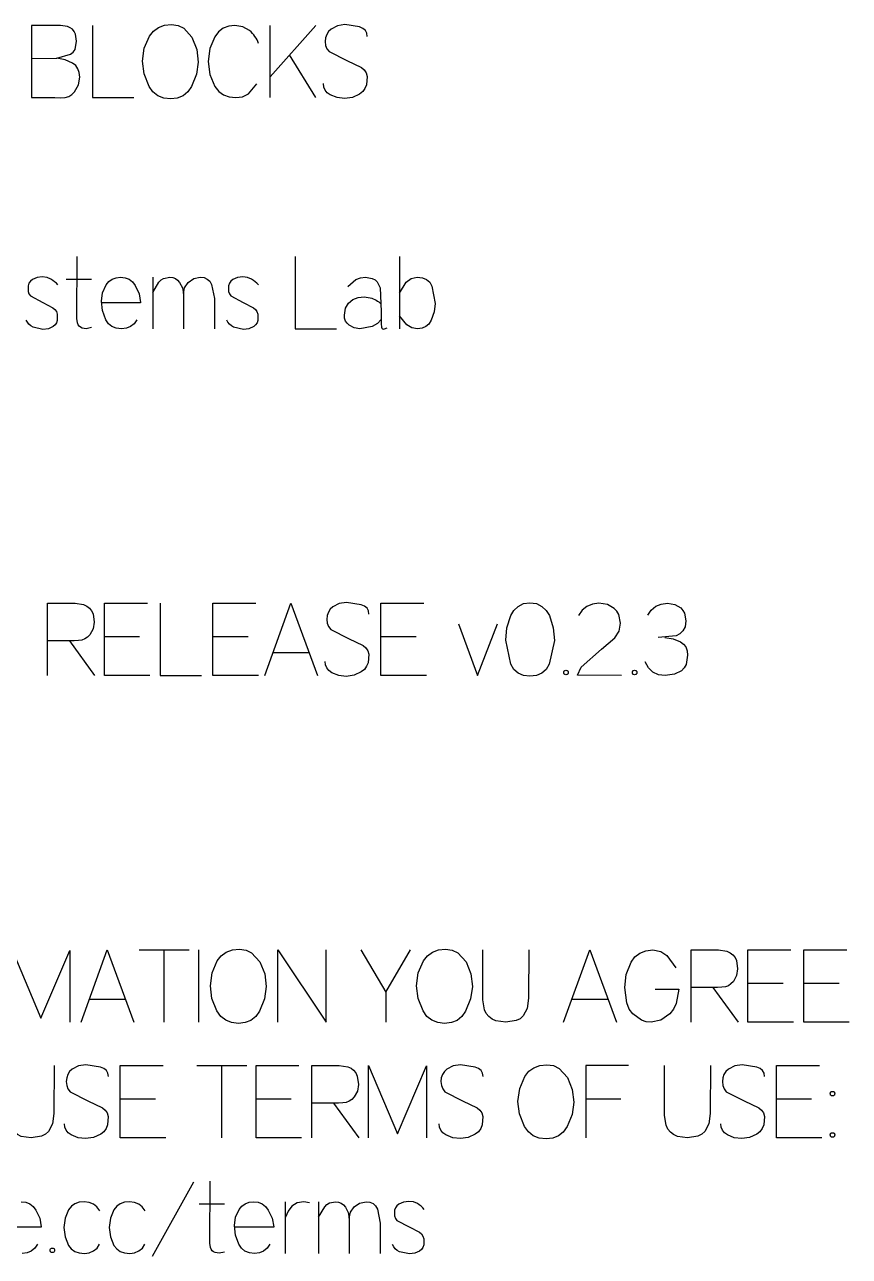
# Model space of a CAD drawing. Header units: millimetres. Extents: x -1220 to 1220, y -1270 to 3467.
# Drawn here: x 51 to 896, y 2205 to 3467 of the extents above; entities that cross this region are included whole.
import ezdxf

# ---------------------------------------------------------------- set-up
doc = ezdxf.new("R2010")
doc.units = ezdxf.units.MM
doc.layers.add('TC', color=220, linetype='Continuous', true_color=0xff00bb)

msp = doc.modelspace()

# ---------------------------------------------------------------- linework, layer by layer
at = {"layer": 'TC'}
for p, q in [((302.6, 3391.9, 0), (302.6, 3465.9, 0)), ((302.6, 3413.1, 0), (349.3, 3465.9, 0)), ((349.3, 3391.9, 0), (322.6, 3435.8, 0)), ((435.2, 3229.1, 0), (435.2, 3155.1, 0)), ((119.6, 3205.6, 0), (93.9, 3205.6, 0)), ((182.5, 3207.9, 0), (182.5, 3155.1, 0)), ((169, 2839.5, 0), (132.9, 2839.5, 0)), ((280.1, 2839.5, 0), (244, 2839.5, 0)), ((452.1, 2839.5, 0), (416, 2839.5, 0)), ((97, 2835.5, 0), (122.8, 2799.8, 0)), ((305.6, 2823.4, 0), (342.4, 2823.4, 0)), ((168.5, 2518.7, 0), (219.7, 2518.7, 0)), ((193.8, 2518.7, 0), (193.8, 2444.7, 0)), ((229.4, 2518.7, 0), (229.4, 2444.7, 0)), ((421.1, 2475.4, 0), (421.1, 2444.7, 0)), ((756.1, 2480.3, 0), (781.9, 2444.6, 0)), ((828.1, 2484.3, 0), (791.9, 2484.3, 0)), ((885.4, 2484.3, 0), (849.2, 2484.3, 0)), ((117.7, 2468.2, 0), (154.4, 2468.2, 0)), ((611.8, 2468.2, 0), (648.6, 2468.2, 0)), ((227.5, 2400.3, 0), (278.7, 2400.3, 0)), ((252.8, 2400.3, 0), (252.8, 2326.3, 0)), ((185.2, 2365.9, 0), (149.1, 2365.9, 0)), ((324.3, 2365.9, 0), (288.2, 2365.9, 0)), ((367.7, 2361.9, 0), (393.5, 2326.2, 0)), ((661.9, 2365.8, 0), (626.1, 2365.8, 0)), ((857.3, 2365.9, 0), (821.2, 2365.9, 0)), ((224.3, 2280.7, 0), (181.9, 2204.8, 0)), ((318.4, 2207.9, 0), (318.4, 2260.7, 0)), ((352.3, 2260.7, 0), (352.3, 2207.9, 0)), ((255.8, 2258.4, 0), (230.1, 2258.4, 0))]:
    msp.add_line(p, q, dxfattribs=at)
for points in [[(58.1, 3432.1), (84.1, 3432.5), (98.2, 3436.3), (100.9, 3438.4), (102.9, 3441.4), (104.4, 3449.9), (103.4, 3456.9), (102.1, 3459.6), (100.3, 3461.9), (98, 3463.6), (95.2, 3464.9), (88, 3465.9), (58.1, 3465.9)], [(58.1, 3465.9), (58.1, 3391.9), (82, 3391.9), (88.3, 3391.7), (92.6, 3391.9), (96.4, 3393.1), (99.6, 3395.1), (102.4, 3398), (106.3, 3405.1), (107.6, 3412.9), (107.2, 3417.6), (105.8, 3421.5), (103.6, 3424.8), (100.4, 3427.3), (92.8, 3430.8), (84.1, 3432.5)], [(120.8, 3465.9), (120.8, 3391.9), (163, 3391.9)], [(402.2, 3454.6), (401.7, 3458), (400.2, 3460.8), (397.7, 3462.9), (394.1, 3464.4), (379.1, 3466.7), (371.8, 3465.6), (365.2, 3462.2), (362.6, 3459.7), (360.6, 3456.7), (359.5, 3453.3), (359.1, 3449.4), (359.5, 3445.4), (360.9, 3442), (363, 3439.1), (381.3, 3429.9), (396.2, 3422.7), (399.1, 3420.3), (401, 3417.3), (402, 3413.6), (401.4, 3405), (399.8, 3401.3), (397.5, 3398.1), (394.3, 3395.6), (386.9, 3392.2), (379, 3391), (371.2, 3391.9), (364.1, 3394.8), (361.1, 3397), (359, 3399.7), (357.7, 3402.8), (357.3, 3406.3)], [(119.7, 3156.3), (114.1, 3155.2), (110, 3155.8), (108.4, 3156.6), (107.1, 3157.8), (106.1, 3159.3), (105.3, 3161.1), (104.8, 3165.6), (104.9, 3229.1)], [(328.3, 3229.1), (328.3, 3155.1), (370.5, 3155.1)], [(166.2, 3164.4), (163.3, 3160.3), (159.7, 3157.4), (155.5, 3155.6), (150.5, 3155.1), (145.1, 3155.6), (140.6, 3157.4), (137, 3160.3), (134.3, 3164.4), (130.9, 3173.8), (129.8, 3183.5), (131, 3192), (134.7, 3200), (137.5, 3203.5), (140.8, 3205.9), (144.8, 3207.4), (149.4, 3207.9), (154.1, 3207.4), (158.2, 3205.8), (161.7, 3203.2), (164.5, 3199.5), (168.4, 3191), (170, 3182.1), (170, 3181.8), (129.7, 3181.8)], [(182.5, 3192.2), (188.8, 3202.8), (191, 3205.1), (193.6, 3206.7), (199.8, 3207.9), (202.9, 3207.6), (205.6, 3206.6), (207.9, 3204.9), (209.9, 3202.5), (212.8, 3197), (213.9, 3191.2), (213.9, 3155.1)], [(213.9, 3191.2), (215.1, 3197.2), (218.8, 3202.6), (224.4, 3206.6), (231.1, 3207.9), (235.1, 3207.5), (238.3, 3206.1), (240.8, 3203.8), (242.6, 3200.5), (245.6, 3186.1), (245.6, 3155.1)], [(382.4, 3198.4), (390.5, 3205.5), (395.2, 3207.3), (400.2, 3207.9), (407.3, 3206.7), (410.1, 3205.2), (412.4, 3203.1), (415.4, 3197), (416.3, 3172.9), (416.3, 3160.1), (416.7, 3156.9), (417.2, 3155.8), (417.8, 3155.1), (418.2, 3154.9), (418.7, 3154.8), (419.8, 3154.9), (422.4, 3156.1)], [(435.2, 3191.7), (442, 3202.7), (447.1, 3206.6), (453.4, 3207.9), (458.7, 3207.4), (462.9, 3205.7), (466.1, 3202.8), (468.3, 3198.8), (471.8, 3180.9), (470.8, 3172.5), (467.7, 3163.8), (465.3, 3160), (462.2, 3157.3), (458.3, 3155.6), (453.7, 3155.1), (447.8, 3156.1), (442.7, 3159.2), (435.2, 3168.5)], [(74.8, 2799.9), (74.8, 2873.9), (102.9, 2873.9), (111.5, 2872.7), (114.8, 2871.1), (117.6, 2869), (119.8, 2866.3), (121.3, 2863), (122.5, 2854.5), (121.4, 2847.8), (118.1, 2841.7), (115.7, 2839.2), (113, 2837.3), (109.9, 2836.2), (106.3, 2835.7), (102, 2835.5), (97, 2835.5), (75, 2835.5)], [(179.6, 2799.9), (132.9, 2799.9), (132.9, 2873.9), (176.9, 2873.9)], [(190.2, 2873.9), (190.2, 2799.9), (232.4, 2799.9)], [(290.7, 2799.9), (244, 2799.9), (244, 2873.9), (288, 2873.9)], [(297.1, 2799.9), (323.9, 2873.9), (351.2, 2799.9)], [(403.9, 2862.6), (403.4, 2866), (401.9, 2868.8), (399.4, 2870.9), (395.8, 2872.4), (380.8, 2874.7), (373.5, 2873.6), (366.9, 2870.2), (364.3, 2867.7), (362.3, 2864.7), (361.2, 2861.3), (360.8, 2857.4), (361.2, 2853.4), (362.5, 2850), (364.7, 2847.1), (383, 2837.9), (397.9, 2830.7), (400.8, 2828.3), (402.7, 2825.3), (403.7, 2821.6), (403.1, 2813), (401.5, 2809.3), (399.2, 2806.1), (396, 2803.6), (388.6, 2800.2), (380.7, 2799), (372.9, 2799.9), (365.8, 2802.8), (362.8, 2805), (360.7, 2807.7), (359.4, 2810.8), (359, 2814.3)], [(462.7, 2799.9), (416, 2799.9), (416, 2873.9), (460, 2873.9)], [(662.6, 2800), (617.5, 2800.1), (621.3, 2808.4), (642.2, 2826.8), (655.6, 2838.5), (660, 2845.3), (661.5, 2853.6), (659.9, 2862.3), (657.9, 2865.8), (655.2, 2868.7), (648.2, 2872.6), (639.5, 2873.9), (632.7, 2873.1), (626.9, 2870.7), (622.2, 2866.8), (618.5, 2861.3)], [(689.5, 2861.7), (693, 2867), (697.6, 2870.8), (703.1, 2873.1), (709.7, 2873.9), (717.2, 2872.7), (723.2, 2869.2), (725.5, 2866.6), (727.1, 2863.6), (728.4, 2856), (727.7, 2849.9), (725.5, 2845.5), (722.3, 2842.5), (718.4, 2840.5), (700.1, 2838.8)], [(495.5, 2852.7), (515.1, 2799.9), (535.5, 2852.7)], [(707, 2838.8), (715.3, 2837.5), (723, 2834.4), (726.2, 2832.1), (728.5, 2829.1), (729.8, 2825.3), (730.3, 2820.7), (728.7, 2811.2), (726.8, 2807.6), (724.1, 2804.7), (716.9, 2801.1), (707.4, 2799.9), (700.4, 2800.7), (694.6, 2803.4), (690.1, 2807.8), (686.7, 2813.9)], [(38.3, 2444.7), (38.3, 2518.7), (67.9, 2448.7), (97.5, 2518.3), (97.5, 2444.7)], [(109.1, 2444.7), (135.9, 2518.7), (163.2, 2444.7)], [(310.7, 2444.7), (310.7, 2518.7), (360.2, 2444.7), (360.2, 2518.7)], [(395.7, 2518.7), (421.1, 2475.4), (446.3, 2518.7)], [(567.7, 2518.7), (567.4, 2469.4), (565.9, 2458.9), (561.9, 2451.1), (558.8, 2448.3), (554.8, 2446.3), (544, 2444.7), (533.9, 2446.1), (530, 2447.9), (526.7, 2450.4), (524.1, 2453.6), (522.2, 2457.5), (520.5, 2467.5), (520.5, 2518.7)], [(603.2, 2444.7), (630.1, 2518.7), (657.3, 2444.7)], [(697, 2478.7), (721.1, 2478.6), (718.6, 2464), (715.7, 2458.2), (711.9, 2453.3), (702.8, 2446.8), (693, 2444.6), (687.9, 2445.1), (683.2, 2446.7), (674.2, 2453.2), (670.5, 2458.2), (667.9, 2464.4), (665.8, 2480.4), (667.4, 2493.6), (672.3, 2506.2), (676.2, 2511.6), (681.2, 2515.5), (687.4, 2517.9), (694.6, 2518.7), (702.7, 2517.3), (709, 2513.1), (718.1, 2500.4)], [(733.9, 2444.7), (733.9, 2518.7), (761.9, 2518.7), (770.5, 2517.5), (773.9, 2515.9), (776.6, 2513.8), (778.8, 2511.1), (780.3, 2507.8), (781.5, 2499.3), (780.4, 2492.6), (777.1, 2486.5), (774.7, 2484), (772, 2482.1), (768.9, 2481), (765.4, 2480.5), (761, 2480.3), (756.1, 2480.3), (734, 2480.3)], [(838.6, 2444.7), (791.9, 2444.7), (791.9, 2518.7), (835.9, 2518.7)], [(895.9, 2444.7), (849.2, 2444.7), (849.2, 2518.7), (893.2, 2518.7)], [(81.5, 2400.3), (81.2, 2351), (79.8, 2340.5), (75.7, 2332.7), (72.6, 2329.9), (68.6, 2327.9), (57.8, 2326.3), (47.8, 2327.7), (43.8, 2329.5), (40.5, 2332), (37.9, 2335.2), (36, 2339.1), (34.4, 2349.1), (34.4, 2400.3)], [(137, 2389), (136.5, 2392.4), (135, 2395.2), (132.4, 2397.3), (128.9, 2398.8), (113.9, 2401.1), (106.5, 2400), (100, 2396.6), (97.3, 2394.1), (95.4, 2391.1), (94.3, 2387.7), (93.9, 2383.8), (94.3, 2379.8), (95.6, 2376.4), (97.8, 2373.5), (116.1, 2364.3), (131, 2357.1), (133.8, 2354.7), (135.8, 2351.7), (136.8, 2348), (136.1, 2339.4), (134.6, 2335.7), (132.2, 2332.5), (129.1, 2330), (121.7, 2326.6), (113.7, 2325.4), (106, 2326.3), (98.8, 2329.2), (95.9, 2331.4), (93.8, 2334.1), (92.5, 2337.2), (92.1, 2340.7)], [(195.8, 2326.3), (149.1, 2326.3), (149.1, 2400.3), (193, 2400.3)], [(334.9, 2326.3), (288.2, 2326.3), (288.2, 2400.3), (332.2, 2400.3)], [(345.5, 2326.3), (345.5, 2400.3), (373.5, 2400.3), (382.1, 2399.1), (385.5, 2397.5), (388.2, 2395.4), (390.4, 2392.7), (391.9, 2389.4), (393.2, 2380.9), (392, 2374.2), (388.7, 2368.1), (386.4, 2365.6), (383.6, 2363.7), (380.5, 2362.6), (377, 2362.1), (372.6, 2361.9), (367.7, 2361.9), (345.6, 2361.9)], [(403.5, 2326.3), (403.5, 2400.3), (433.1, 2330.3), (462.7, 2399.9), (462.7, 2326.3)], [(520.7, 2389), (520.2, 2392.4), (518.7, 2395.2), (516.2, 2397.3), (512.6, 2398.8), (497.6, 2401.1), (490.3, 2400), (483.7, 2396.6), (481.1, 2394.1), (479.2, 2391.1), (478, 2387.7), (477.6, 2383.8), (478.1, 2379.8), (479.4, 2376.4), (481.5, 2373.5), (499.8, 2364.3), (514.7, 2357.1), (517.6, 2354.7), (519.5, 2351.7), (520.6, 2348), (519.9, 2339.4), (518.3, 2335.7), (516, 2332.5), (512.8, 2330), (505.4, 2326.6), (497.5, 2325.4), (489.7, 2326.3), (482.6, 2329.2), (479.6, 2331.4), (477.5, 2334.1), (476.2, 2337.2), (475.8, 2340.7)], [(669.7, 2400.3), (626.1, 2400.3), (626.1, 2326.3)], [(753.6, 2400.3), (753.3, 2351), (751.9, 2340.5), (747.8, 2332.7), (744.7, 2329.9), (740.7, 2327.9), (730, 2326.3), (719.9, 2327.7), (715.9, 2329.5), (712.6, 2332), (710, 2335.2), (708.2, 2339.1), (706.5, 2349.1), (706.5, 2400.3)], [(809.1, 2389), (808.6, 2392.4), (807.1, 2395.2), (804.6, 2397.3), (801, 2398.8), (786, 2401.1), (778.7, 2400), (772.1, 2396.6), (769.5, 2394.1), (767.5, 2391.1), (766.4, 2387.7), (766, 2383.8), (766.4, 2379.8), (767.8, 2376.4), (769.9, 2373.5), (788.2, 2364.3), (803.1, 2357.1), (806, 2354.7), (807.9, 2351.7), (808.9, 2348), (808.3, 2339.4), (806.7, 2335.7), (804.4, 2332.5), (801.2, 2330), (793.8, 2326.6), (785.9, 2325.4), (778.1, 2326.3), (771, 2329.2), (768, 2331.4), (765.9, 2334.1), (764.6, 2337.2), (764.2, 2340.7)], [(867.9, 2326.3), (821.2, 2326.3), (821.2, 2400.3), (865.2, 2400.3)], [(255.9, 2209.1), (250.3, 2208), (246.3, 2208.6), (244.7, 2209.4), (243.4, 2210.6), (242.3, 2212.1), (241.6, 2213.9), (241, 2218.4), (241.1, 2281.9)], [(47.7, 2260.7), (52.4, 2260.2), (56.5, 2258.6), (60, 2256), (62.8, 2252.3), (66.7, 2243.8), (68.3, 2234.9), (68.3, 2234.6), (28, 2234.6)], [(128.2, 2251.4), (125.3, 2255.5), (121.7, 2258.4), (117.3, 2260.1), (112.3, 2260.7), (107.1, 2260.2), (102.7, 2258.7), (99.1, 2256.1), (96.2, 2252.5), (92.6, 2243.8), (91.3, 2234.4), (92.6, 2224.7), (96.2, 2216), (99, 2212.4), (102.7, 2209.9), (107.2, 2208.4), (112.6, 2207.9), (117.2, 2208.5), (121.7, 2210.3), (125.4, 2213.3), (128, 2217.3)], [(174.6, 2251.4), (171.7, 2255.5), (168.1, 2258.4), (163.8, 2260.1), (158.7, 2260.7), (153.5, 2260.2), (149.1, 2258.7), (145.5, 2256.1), (142.6, 2252.5), (139, 2243.8), (137.7, 2234.4), (139, 2224.7), (142.6, 2216), (145.5, 2212.4), (149.1, 2209.9), (153.6, 2208.4), (159, 2207.9), (163.6, 2208.5), (168.1, 2210.3), (171.8, 2213.3), (174.4, 2217.3)], [(302.4, 2217.2), (299.6, 2213.1), (296, 2210.2), (291.7, 2208.4), (286.8, 2207.9), (281.4, 2208.4), (276.9, 2210.2), (273.2, 2213.1), (270.5, 2217.2), (267.2, 2226.6), (266.1, 2236.3), (267.3, 2244.8), (270.9, 2252.8), (273.7, 2256.3), (277.1, 2258.7), (281.1, 2260.2), (285.6, 2260.7), (290.4, 2260.2), (294.5, 2258.6), (297.9, 2256), (300.8, 2252.3), (304.7, 2243.8), (306.3, 2234.9), (306.3, 2234.6), (266, 2234.6)], [(343, 2259.6), (337.2, 2260.7), (330.4, 2259.6), (325, 2256.2), (321, 2251.1), (318.4, 2244.8)], [(352.3, 2245), (358.7, 2255.6), (360.9, 2257.9), (363.4, 2259.5), (369.7, 2260.7), (372.7, 2260.4), (375.4, 2259.4), (377.8, 2257.7), (379.8, 2255.3), (382.7, 2249.8), (383.7, 2244), (383.7, 2207.9)], [(383.7, 2244), (385, 2250), (388.7, 2255.4), (394.3, 2259.4), (401, 2260.7), (404.9, 2260.3), (408.2, 2258.9), (410.7, 2256.6), (412.5, 2253.3), (415.5, 2238.9), (415.5, 2207.9)], [(64.5, 2217.2), (61.6, 2213.1), (58, 2210.2), (53.8, 2208.4), (48.8, 2207.9)]]:
    msp.add_lwpolyline(points, dxfattribs=at)
for points in [[(201.6, 3466.7), (208.4, 3465.8), (214.2, 3463), (222.6, 3453.8), (227.5, 3441.4), (229.1, 3428.4), (227.4, 3415.9), (222.2, 3403.3), (218.3, 3397.8), (213.5, 3393.8), (207.6, 3391.5), (200.8, 3390.7), (193.7, 3391.5), (187.6, 3393.9), (182.6, 3397.9), (178.7, 3403.5), (173.6, 3416.3), (171.9, 3429.2), (173.7, 3442.5), (179, 3454.8), (183.1, 3460), (188.2, 3463.7), (194.4, 3466)], [(568.8, 2874.5), (575.6, 2873.5), (581.1, 2870.7), (585.5, 2866.5), (588.8, 2861.2), (592.7, 2848.7), (593.9, 2835.9), (588.6, 2811.5), (585.4, 2806.1), (581.1, 2802.3), (575.6, 2800), (568.8, 2799.2), (562.2, 2800), (556.7, 2802.3), (552.4, 2806.2), (549.2, 2811.6), (544, 2836), (545.1, 2848.8), (549.1, 2861.3), (552.4, 2866.5), (556.7, 2870.7), (562.2, 2873.5)], [(605.7, 2805.3), (606.7, 2805.1), (607.1, 2804.9), (607.4, 2804.7), (607.7, 2804.4), (607.8, 2804), (608, 2803), (607.8, 2802), (607.7, 2801.6), (607.4, 2801.3), (607.1, 2801), (606.7, 2800.9), (605.7, 2800.7), (604.7, 2800.9), (604.3, 2801), (604, 2801.3), (603.7, 2801.6), (603.6, 2802), (603.4, 2803), (603.6, 2804), (603.7, 2804.4), (604, 2804.7), (604.3, 2804.9), (604.7, 2805.1)], [(676, 2805.3), (677, 2805.1), (677.4, 2804.9), (677.7, 2804.7), (678, 2804.4), (678.1, 2804), (678.3, 2803), (678.1, 2802), (678, 2801.6), (677.7, 2801.3), (677.4, 2801), (677, 2800.9), (676, 2800.7), (675, 2800.9), (674.6, 2801), (674.3, 2801.3), (674, 2801.6), (673.9, 2802), (673.7, 2803), (673.9, 2804), (674, 2804.4), (674.3, 2804.7), (674.6, 2804.9), (675, 2805.1)], [(271.2, 2519.5), (278, 2518.6), (283.7, 2515.8), (292.2, 2506.6), (297.1, 2494.2), (298.6, 2481.2), (296.9, 2468.7), (291.8, 2456.1), (287.9, 2450.6), (283, 2446.6), (277.2, 2444.3), (270.3, 2443.5), (263.2, 2444.3), (257.2, 2446.7), (252.2, 2450.7), (248.2, 2456.3), (243.1, 2469.1), (241.5, 2482), (243.2, 2495.3), (248.5, 2507.6), (252.6, 2512.8), (257.8, 2516.5), (264, 2518.8)], [(482.3, 2519.5), (489.1, 2518.6), (494.8, 2515.8), (503.3, 2506.6), (508.2, 2494.2), (509.8, 2481.2), (508, 2468.7), (502.9, 2456.1), (499, 2450.6), (494.1, 2446.6), (488.3, 2444.3), (481.4, 2443.5), (474.3, 2444.3), (468.3, 2446.7), (463.3, 2450.7), (459.3, 2456.3), (454.3, 2469.1), (452.6, 2482), (454.3, 2495.3), (459.6, 2507.6), (463.8, 2512.8), (468.9, 2516.5), (475.1, 2518.8)], [(586.2, 2401.1), (593, 2400.2), (598.8, 2397.4), (607.2, 2388.2), (612.1, 2375.8), (613.7, 2362.8), (612, 2350.3), (606.8, 2337.7), (602.9, 2332.2), (598.1, 2328.2), (592.2, 2325.9), (585.3, 2325.1), (578.3, 2325.9), (572.2, 2328.3), (567.2, 2332.3), (563.2, 2337.9), (558.2, 2350.7), (556.5, 2363.6), (558.3, 2376.9), (563.6, 2389.2), (567.7, 2394.4), (572.8, 2398.1), (579, 2400.4)], [(878.6, 2373.7), (879.6, 2373.6), (880, 2373.4), (880.3, 2373.2), (880.6, 2372.9), (880.8, 2372.5), (880.9, 2371.5), (880.8, 2370.5), (880.6, 2370.1), (880.3, 2369.8), (880, 2369.5), (879.6, 2369.3), (878.6, 2369.2), (877.6, 2369.3), (877.2, 2369.5), (876.9, 2369.8), (876.7, 2370.1), (876.5, 2370.5), (876.4, 2371.5), (876.5, 2372.5), (876.7, 2372.9), (876.9, 2373.2), (877.2, 2373.4), (877.6, 2373.6)], [(878.6, 2331.4), (879.6, 2331.3), (880, 2331.1), (880.3, 2330.9), (880.6, 2330.6), (880.8, 2330.2), (880.9, 2329.2), (880.8, 2328.2), (880.6, 2327.8), (880.3, 2327.5), (880, 2327.2), (879.6, 2327), (878.6, 2326.9), (877.6, 2327), (877.2, 2327.2), (876.9, 2327.5), (876.7, 2327.8), (876.5, 2328.2), (876.4, 2329.2), (876.5, 2330.2), (876.7, 2330.6), (876.9, 2330.9), (877.2, 2331.1), (877.6, 2331.3)], [(79.6, 2213.3), (80.6, 2213.1), (81, 2212.9), (81.3, 2212.7), (81.5, 2212.4), (81.7, 2212), (81.8, 2211), (81.7, 2210), (81.5, 2209.6), (81.3, 2209.3), (81, 2209), (80.6, 2208.9), (79.6, 2208.7), (78.6, 2208.9), (78.2, 2209), (77.9, 2209.3), (77.6, 2209.6), (77.4, 2210), (77.3, 2211), (77.4, 2212), (77.6, 2212.4), (77.9, 2212.7), (78.2, 2212.9), (78.6, 2213.1)]]:
    msp.add_lwpolyline(points, close=True, dxfattribs=at)
for points in [[(290.9, 3447.4, 0.131103), (281.6, 3460.6), (274.8, 3464.5), (266.6, 3465.9), (260.2, 3465.1), (254.6, 3463), (249.9, 3459.3), (246, 3454.2), (240.8, 3442.1), (239.1, 3428.9), (240.9, 3415.6), (246.1, 3403.4), (250.1, 3398.3), (255, 3394.7), (260.8, 3392.6), (267.5, 3391.9), (274.5, 3392.9), (280.4, 3395.9), (289.2, 3406.2)], [(85.3, 3200.1, 0.07263), (78.2, 3206), (74.2, 3207.8), (69.3, 3208.3), (64, 3207.6), (59.1, 3205.5), (57.1, 3203.8), (55.6, 3201.8), (54.7, 3199.2), (54.7, 3193.4), (55.6, 3190.9), (57.1, 3188.8), (69.7, 3182.1), (80.2, 3176.7), (82.3, 3175), (83.8, 3172.7), (84.7, 3170), (84.7, 3163.7), (83.9, 3161.1), (82.4, 3159), (80.4, 3157.3), (75.6, 3155.2), (70, 3154.5), (59.8, 3156.7, -0.205712), (52.9, 3164.1)], [(290.7, 3200.1, 0.07263), (283.6, 3206), (279.6, 3207.8), (274.8, 3208.3), (269.4, 3207.6), (264.5, 3205.5), (262.5, 3203.8), (261, 3201.8), (260.1, 3199.2), (260.1, 3193.4), (261, 3190.9), (262.5, 3188.8), (275.1, 3182.1), (285.6, 3176.7), (287.7, 3175), (289.2, 3172.7), (290.1, 3170), (290.1, 3163.7), (289.3, 3161.1), (287.8, 3159), (285.9, 3157.3), (281, 3155.2), (275.4, 3154.5), (265.2, 3156.7, -0.205712), (258.3, 3164.1)], [(416.3, 3164.7), (412.7, 3160.4), (407.3, 3157.3), (394.7, 3155.1), (388.8, 3156.2), (383.5, 3158.8), (381.4, 3160.7), (379.9, 3163), (379, 3165.9), (378.7, 3169.1), (379.7, 3176.1), (382.8, 3181.4), (387.4, 3185.1), (392.8, 3187.2), (398.9, 3187.8), (405.2, 3186.8, -0.136433), (416.4, 3180.4)], [(460.6, 2252.9, 0.07263), (453.5, 2258.8), (449.5, 2260.6), (444.6, 2261.1), (439.3, 2260.4), (434.4, 2258.3), (432.3, 2256.6), (430.9, 2254.6), (430, 2252), (430, 2246.2), (430.9, 2243.7), (432.4, 2241.6), (445, 2234.9), (455.5, 2229.5), (457.6, 2227.8), (459.1, 2225.5), (460, 2222.8), (460, 2216.5), (459.1, 2213.9), (457.7, 2211.8), (455.7, 2210.1), (450.9, 2208), (445.3, 2207.3), (435.1, 2209.5, -0.205712), (428.1, 2216.9)]]:
    msp.add_lwpolyline(points, format="xyb", dxfattribs=at)

doc.saveas('drawing.dxf')
